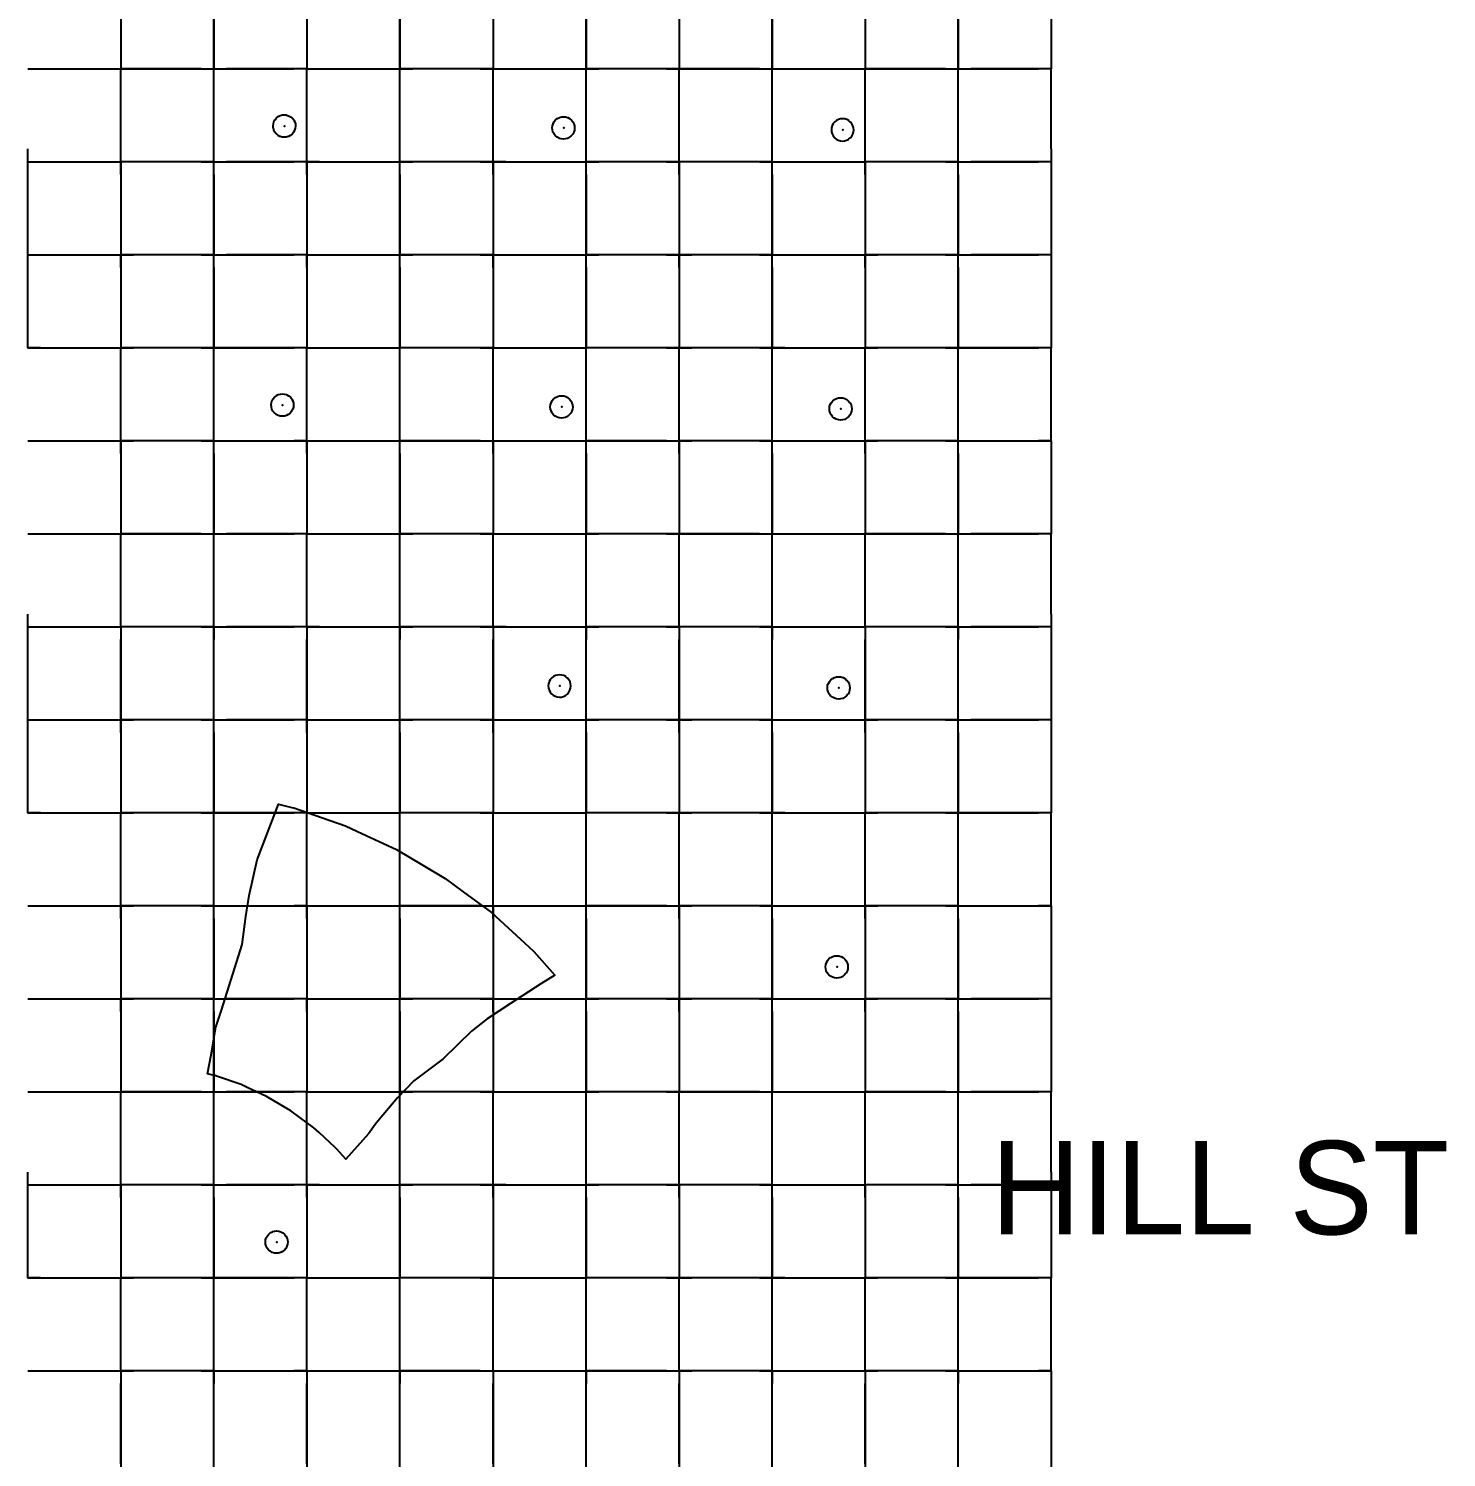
# Model space of a CAD drawing. Header units: metres. Extents: x 0 to 438, y -24 to 612.
# Drawn here: x 261.1 to 398.2, y 279.6 to 417.9 of the extents above; entities that cross this region are included whole.
import ezdxf

# ---------------------------------------------------------------- set-up
doc = ezdxf.new("R2010")
doc.units = ezdxf.units.M
for name, color, linetype in [('LAYER_01_CUT', 7, 'Continuous'), ('LAYER_04_GRID', 7, 'Continuous'), ('LAYER_05_LABELS', 7, 'Continuous')]:
    doc.layers.add(name, color=color, linetype=linetype)

msp = doc.modelspace()

# ---------------------------------------------------------------- linework, layer by layer
at = {"layer": 'LAYER_01_CUT'}
for points in [[(270, 424.23), (270, 423), (270, 415.23), (270, 414), (271.23, 414), (279, 414), (279, 415.23), (279, 423), (279, 424.23), (279, 432), (279, 433.23)], [(288, 424.23), (288, 423), (288, 415.23), (288, 414), (289.23, 414), (297, 414), (297, 415.23), (297, 423), (297, 424.23), (297, 432), (297, 433.23)], [(306, 424.23), (306, 423), (306, 415.23), (306, 414), (307.23, 414), (315, 414), (315, 415.23), (315, 423), (315, 424.23), (315, 432), (315, 433.23)], [(324, 424.23), (324, 423), (324, 415.23), (324, 414), (325.23, 414), (333, 414), (333, 415.23), (333, 423), (333, 424.23), (333, 432), (333, 433.23)], [(342, 424.23), (342, 423), (342, 415.23), (342, 414), (343.23, 414), (351, 414), (351, 415.23), (351, 423), (351, 424.23), (351, 432), (351, 433.23)], [(360, 424.23), (360, 423), (360, 415.23), (360, 414), (352.23, 414)], [(270, 421.77), (270, 414)], [(279, 421.77), (279, 414)], [(288, 421.77), (288, 414)], [(297, 421.77), (297, 414)], [(306, 421.77), (306, 414)], [(315, 421.77), (315, 414)], [(324, 421.77), (324, 414)], [(333, 421.77), (333, 414)], [(342, 421.77), (342, 414)], [(351, 421.77), (351, 414)], [(261, 414), (262.23, 414)], [(261, 414), (268.77, 414)], [(262.23, 414), (270, 414)], [(268.77, 414), (270, 414)], [(277.77, 414), (270, 414)], [(270, 406.23), (270, 414)], [(270, 412.77), (270, 414)], [(277.77, 414), (279, 414)], [(279, 406.23), (279, 414)], [(279, 412.77), (279, 414)], [(279, 414), (280.23, 414)], [(279, 414), (286.77, 414)], [(288, 414), (280.23, 414)], [(288, 414), (286.77, 414)], [(288, 406.23), (288, 414)], [(288, 412.77), (288, 414)], [(288, 414), (295.77, 414)], [(295.77, 414), (297, 414)], [(304.77, 414), (297, 414)], [(297, 406.23), (297, 414)], [(297, 412.77), (297, 414)], [(297, 414), (298.23, 414)], [(306, 414), (298.23, 414)], [(304.77, 414), (306, 414)], [(306, 406.23), (306, 414)], [(306, 412.77), (306, 414)], [(306, 414), (313.77, 414)], [(313.77, 414), (315, 414)], [(322.77, 414), (315, 414)], [(315, 406.23), (315, 414)], [(315, 412.77), (315, 414)], [(315, 414), (316.23, 414)], [(324, 414), (316.23, 414)], [(322.77, 414), (324, 414)], [(331.77, 414), (324, 414)], [(324, 406.23), (324, 414)], [(324, 412.77), (324, 414)], [(331.77, 414), (333, 414)], [(333, 406.23), (333, 414)], [(333, 412.77), (333, 414)], [(333, 414), (334.23, 414)], [(333, 414), (340.77, 414)], [(334.23, 414), (342, 414)], [(340.77, 414), (342, 414)], [(349.77, 414), (342, 414)], [(342, 406.23), (342, 414)], [(342, 412.77), (342, 414)], [(349.77, 414), (351, 414)], [(351, 406.23), (351, 414)], [(351, 412.77), (351, 414)], [(351, 414), (352.23, 414)], [(351, 414), (358.77, 414)], [(360, 414), (358.77, 414)], [(360, 406.23), (360, 414)], [(270, 405), (270, 412.77)], [(279, 405), (279, 412.77)], [(288, 405), (288, 412.77)], [(297, 405), (297, 412.77)], [(306, 405), (306, 412.77)], [(315, 405), (315, 412.77)], [(324, 405), (324, 412.77)], [(333, 405), (333, 412.77)], [(342, 405), (342, 412.77)], [(351, 405), (351, 412.77)], [(286.4, 407.54), (286.39, 407.54), (286.21, 407.44), (286.2, 407.44), (286.01, 407.39), (286, 407.39), (285.81, 407.37), (285.8, 407.37), (285.6, 407.39), (285.6, 407.39), (285.4, 407.45), (285.39, 407.45), (285.21, 407.55), (285.2, 407.56), (285.04, 407.69), (285.03, 407.7), (284.9, 407.87), (284.9, 407.87), (284.8, 408.06), (284.8, 408.07), (284.75, 408.26), (284.74, 408.27), (284.73, 408.45), (284.73, 408.46), (284.75, 408.66), (284.75, 408.67), (284.81, 408.86), (284.81, 408.87), (284.91, 409.06), (284.92, 409.06), (285.05, 409.23), (285.06, 409.23), (285.22, 409.36), (285.23, 409.37), (285.42, 409.46), (285.42, 409.46), (285.62, 409.52), (285.62, 409.52), (285.81, 409.54), (285.82, 409.54), (286.02, 409.52), (286.03, 409.51), (286.22, 409.45), (286.23, 409.45), (286.41, 409.35), (286.42, 409.35), (286.58, 409.21), (286.59, 409.21), (286.72, 409.04), (286.73, 409.03), (286.82, 408.85), (286.82, 408.84), (286.88, 408.65), (286.88, 408.64), (286.89, 408.45), (286.89, 408.45), (286.87, 408.25), (286.87, 408.24), (286.81, 408.04), (286.81, 408.03), (286.71, 407.85), (286.71, 407.84), (286.57, 407.68), (286.56, 407.67), (286.4, 407.54)], [(311.92, 408.88), (312.05, 409.04), (312.06, 409.05), (312.22, 409.18), (312.23, 409.18), (312.42, 409.27), (312.42, 409.28), (312.62, 409.33), (312.62, 409.33), (312.81, 409.35), (312.82, 409.35), (313.02, 409.33), (313.02, 409.33), (313.22, 409.27), (313.23, 409.27), (313.41, 409.17), (313.42, 409.16), (313.58, 409.02), (313.59, 409.02), (313.72, 408.85), (313.73, 408.85), (313.82, 408.66), (313.82, 408.65), (313.88, 408.46), (313.88, 408.45), (313.89, 408.27), (313.89, 408.26), (313.87, 408.06), (313.87, 408.05), (313.81, 407.86), (313.81, 407.85), (313.71, 407.66), (313.71, 407.66), (313.57, 407.49), (313.56, 407.49), (313.4, 407.36), (313.39, 407.35), (313.2, 407.26), (313.2, 407.25), (313.01, 407.2), (313, 407.2), (312.81, 407.18), (312.8, 407.18), (312.6, 407.2), (312.6, 407.2), (312.4, 407.26), (312.39, 407.27), (312.21, 407.37), (312.2, 407.37), (312.04, 407.51), (312.03, 407.51), (311.9, 407.68), (311.9, 407.69), (311.8, 407.87), (311.8, 407.88), (311.75, 408.07), (311.74, 408.08), (311.73, 408.27), (311.73, 408.27), (311.75, 408.47), (311.75, 408.48), (311.81, 408.68), (311.81, 408.69), (311.91, 408.87), (311.92, 408.88)], [(338.73, 408.09), (338.73, 408.08), (338.74, 407.89), (338.74, 407.88), (338.8, 407.69), (338.8, 407.69), (338.89, 407.5), (338.9, 407.49), (339.03, 407.33), (339.04, 407.32), (339.2, 407.19), (339.21, 407.18), (339.39, 407.08), (339.4, 407.08), (339.6, 407.02), (339.6, 407.02), (339.8, 407), (339.81, 407), (340, 407.01), (340, 407.02), (340.2, 407.07), (340.2, 407.07), (340.39, 407.16), (340.4, 407.17), (340.56, 407.3), (340.57, 407.31), (340.7, 407.47), (340.71, 407.48), (340.81, 407.66), (340.81, 407.67), (340.87, 407.87), (340.87, 407.87), (340.89, 408.07), (340.89, 408.08), (340.88, 408.27), (340.87, 408.28), (340.82, 408.47), (340.82, 408.47), (340.72, 408.66), (340.72, 408.67), (340.59, 408.83), (340.58, 408.84), (340.42, 408.97), (340.41, 408.98), (340.23, 409.08), (340.22, 409.08), (340.02, 409.14), (340.02, 409.14), (339.82, 409.16), (339.81, 409.16), (339.62, 409.15), (339.61, 409.14), (339.42, 409.09), (339.42, 409.09), (339.23, 409), (339.22, 408.99), (339.06, 408.86), (339.05, 408.85), (338.91, 408.69), (338.91, 408.68), (338.81, 408.5), (338.81, 408.49), (338.75, 408.29), (338.75, 408.29), (338.73, 408.09)], [(262.23, 387), (261, 387), (261, 388.23), (261, 396), (261, 397.23), (261, 405), (261, 406.23)], [(271.23, 405), (270, 405), (270, 406.23)], [(280.23, 387), (279, 387), (279, 388.23), (279, 396), (279, 397.23), (279, 405), (279, 406.23)], [(289.23, 405), (288, 405), (288, 406.23)], [(298.23, 387), (297, 387), (297, 388.23), (297, 396), (297, 397.23), (297, 405), (297, 406.23)], [(307.23, 405), (306, 405), (306, 406.23)], [(316.23, 387), (315, 387), (315, 388.23), (315, 396), (315, 397.23), (315, 405), (315, 406.23)], [(325.23, 405), (324, 405), (324, 406.23)], [(334.23, 387), (333, 387), (333, 388.23), (333, 396), (333, 397.23), (333, 405), (333, 406.23)], [(343.23, 405), (342, 405), (342, 406.23)], [(360, 406.23), (360, 405), (360, 397.23), (360, 396), (360, 388.23), (360, 387), (352.23, 387), (351, 387), (351, 388.23), (351, 396), (351, 397.23), (351, 405), (351, 406.23)], [(261, 405), (262.23, 405)], [(261, 405), (268.77, 405)], [(262.23, 405), (270, 405)], [(268.77, 405), (270, 405)], [(277.77, 405), (270, 405)], [(270, 403.77), (270, 405)], [(270, 405), (270, 397.23)], [(270, 403.77), (270, 396)], [(279, 405), (271.23, 405)], [(277.77, 405), (279, 405)], [(279, 403.77), (279, 405)], [(279, 405), (280.23, 405)], [(279, 405), (286.77, 405)], [(279, 403.77), (279, 396)], [(288, 405), (280.23, 405)], [(288, 405), (286.77, 405)], [(288, 403.77), (288, 405)], [(288, 405), (288, 397.23)], [(288, 405), (295.77, 405)], [(288, 403.77), (288, 396)], [(289.23, 405), (297, 405)], [(295.77, 405), (297, 405)], [(304.77, 405), (297, 405)], [(297, 403.77), (297, 405)], [(297, 405), (298.23, 405)], [(297, 403.77), (297, 396)], [(306, 405), (298.23, 405)], [(304.77, 405), (306, 405)], [(306, 403.77), (306, 405)], [(306, 405), (306, 397.23)], [(306, 405), (313.77, 405)], [(306, 403.77), (306, 396)], [(307.23, 405), (315, 405)], [(313.77, 405), (315, 405)], [(322.77, 405), (315, 405)], [(315, 403.77), (315, 405)], [(315, 405), (316.23, 405)], [(315, 403.77), (315, 396)], [(324, 405), (316.23, 405)], [(322.77, 405), (324, 405)], [(331.77, 405), (324, 405)], [(324, 403.77), (324, 405)], [(324, 405), (324, 397.23)], [(324, 403.77), (324, 396)], [(333, 405), (325.23, 405)], [(331.77, 405), (333, 405)], [(333, 403.77), (333, 405)], [(333, 405), (334.23, 405)], [(333, 405), (340.77, 405)], [(333, 403.77), (333, 396)], [(334.23, 405), (342, 405)], [(340.77, 405), (342, 405)], [(349.77, 405), (342, 405)], [(342, 403.77), (342, 405)], [(342, 405), (342, 397.23)], [(342, 403.77), (342, 396)], [(351, 405), (343.23, 405)], [(349.77, 405), (351, 405)], [(351, 403.77), (351, 405)], [(351, 405), (352.23, 405)], [(351, 405), (358.77, 405)], [(351, 403.77), (351, 396)], [(360, 405), (352.23, 405)], [(360, 405), (358.77, 405)], [(270, 397.23), (270, 396), (270, 388.23), (270, 387), (271.23, 387)], [(288, 397.23), (288, 396), (288, 388.23), (288, 387), (289.23, 387)], [(306, 397.23), (306, 396), (306, 388.23), (306, 387), (307.23, 387)], [(324, 397.23), (324, 396), (324, 388.23), (324, 387), (325.23, 387)], [(342, 397.23), (342, 396), (342, 388.23), (342, 387), (343.23, 387)], [(261, 396), (262.23, 396)], [(261, 396), (268.77, 396)], [(262.23, 396), (270, 396)], [(268.77, 396), (270, 396)], [(277.77, 396), (270, 396)], [(270, 394.77), (270, 396)], [(270, 396), (271.23, 396)], [(279, 396), (271.23, 396)], [(277.77, 396), (279, 396)], [(279, 394.77), (279, 396)], [(279, 396), (280.23, 396)], [(279, 396), (286.77, 396)], [(288, 396), (280.23, 396)], [(288, 396), (286.77, 396)], [(288, 394.77), (288, 396)], [(288, 396), (289.23, 396)], [(288, 396), (295.77, 396)], [(289.23, 396), (297, 396)], [(295.77, 396), (297, 396)], [(304.77, 396), (297, 396)], [(297, 394.77), (297, 396)], [(297, 396), (298.23, 396)], [(306, 396), (298.23, 396)], [(304.77, 396), (306, 396)], [(306, 394.77), (306, 396)], [(306, 396), (307.23, 396)], [(306, 396), (313.77, 396)], [(307.23, 396), (315, 396)], [(313.77, 396), (315, 396)], [(322.77, 396), (315, 396)], [(315, 394.77), (315, 396)], [(315, 396), (316.23, 396)], [(324, 396), (316.23, 396)], [(322.77, 396), (324, 396)], [(331.77, 396), (324, 396)], [(324, 394.77), (324, 396)], [(324, 396), (325.23, 396)], [(333, 396), (325.23, 396)], [(331.77, 396), (333, 396)], [(333, 394.77), (333, 396)], [(333, 396), (334.23, 396)], [(333, 396), (340.77, 396)], [(334.23, 396), (342, 396)], [(340.77, 396), (342, 396)], [(349.77, 396), (342, 396)], [(342, 394.77), (342, 396)], [(342, 396), (343.23, 396)], [(351, 396), (343.23, 396)], [(349.77, 396), (351, 396)], [(351, 394.77), (351, 396)], [(351, 396), (352.23, 396)], [(351, 396), (358.77, 396)], [(360, 396), (352.23, 396)], [(360, 396), (358.77, 396)], [(270, 394.77), (270, 387)], [(279, 394.77), (279, 387)], [(288, 394.77), (288, 387)], [(297, 394.77), (297, 387)], [(306, 394.77), (306, 387)], [(315, 394.77), (315, 387)], [(324, 394.77), (324, 387)], [(333, 394.77), (333, 387)], [(342, 394.77), (342, 387)], [(351, 394.77), (351, 387)], [(261, 387), (268.77, 387)], [(262.23, 387), (270, 387)], [(268.77, 387), (270, 387)], [(277.77, 387), (270, 387)], [(270, 379.23), (270, 387)], [(270, 385.77), (270, 387)], [(270, 378), (270, 385.77)], [(279, 387), (271.23, 387)], [(277.77, 387), (279, 387)], [(279, 379.23), (279, 387)], [(279, 385.77), (279, 387)], [(279, 387), (286.77, 387)], [(279, 378), (279, 385.77)], [(288, 387), (280.23, 387)], [(288, 387), (286.77, 387)], [(288, 379.23), (288, 387)], [(288, 385.77), (288, 387)], [(288, 387), (295.77, 387)], [(288, 378), (288, 385.77)], [(289.23, 387), (297, 387)], [(295.77, 387), (297, 387)], [(304.77, 387), (297, 387)], [(297, 379.23), (297, 387)], [(297, 385.77), (297, 387)], [(297, 378), (297, 385.77)], [(306, 387), (298.23, 387)], [(304.77, 387), (306, 387)], [(306, 379.23), (306, 387)], [(306, 385.77), (306, 387)], [(306, 387), (313.77, 387)], [(306, 378), (306, 385.77)], [(307.23, 387), (315, 387)], [(313.77, 387), (315, 387)], [(322.77, 387), (315, 387)], [(315, 379.23), (315, 387)], [(315, 385.77), (315, 387)], [(315, 378), (315, 385.77)], [(324, 387), (316.23, 387)], [(322.77, 387), (324, 387)], [(331.77, 387), (324, 387)], [(324, 379.23), (324, 387)], [(324, 385.77), (324, 387)], [(324, 378), (324, 385.77)], [(333, 387), (325.23, 387)], [(331.77, 387), (333, 387)], [(333, 379.23), (333, 387)], [(333, 385.77), (333, 387)], [(333, 387), (340.77, 387)], [(333, 378), (333, 385.77)], [(334.23, 387), (342, 387)], [(340.77, 387), (342, 387)], [(349.77, 387), (342, 387)], [(342, 379.23), (342, 387)], [(342, 385.77), (342, 387)], [(342, 378), (342, 385.77)], [(351, 387), (343.23, 387)], [(349.77, 387), (351, 387)], [(351, 379.23), (351, 387)], [(351, 385.77), (351, 387)], [(351, 387), (358.77, 387)], [(351, 378), (351, 385.77)], [(360, 387), (358.77, 387)], [(360, 379.23), (360, 387)], [(285.24, 382.47), (285.43, 382.52), (285.44, 382.52), (285.62, 382.54), (285.63, 382.54), (285.83, 382.52), (285.84, 382.52), (286.03, 382.46), (286.04, 382.45), (286.23, 382.35), (286.24, 382.35), (286.4, 382.21), (286.4, 382.21), (286.53, 382.04), (286.54, 382.03), (286.63, 381.85), (286.64, 381.84), (286.69, 381.65), (286.69, 381.64), (286.71, 381.45), (286.71, 381.45), (286.69, 381.25), (286.69, 381.24), (286.63, 381.04), (286.62, 381.04), (286.52, 380.85), (286.52, 380.84), (286.38, 380.68), (286.38, 380.67), (286.21, 380.54), (286.2, 380.54), (286.02, 380.45), (286.01, 380.44), (285.82, 380.39), (285.81, 380.39), (285.62, 380.37), (285.62, 380.37), (285.42, 380.39), (285.41, 380.39), (285.21, 380.45), (285.21, 380.45), (285.02, 380.55), (285.01, 380.56), (284.85, 380.7), (284.85, 380.7), (284.71, 380.87), (284.71, 380.87), (284.62, 381.06), (284.61, 381.07), (284.56, 381.26), (284.56, 381.27), (284.54, 381.45), (284.54, 381.46), (284.56, 381.66), (284.56, 381.67), (284.62, 381.86), (284.63, 381.87), (284.73, 382.06), (284.73, 382.06), (284.87, 382.23), (284.87, 382.23), (285.04, 382.36), (285.04, 382.37), (285.23, 382.46), (285.24, 382.47)], [(313.23, 382.17), (313.23, 382.16), (313.4, 382.03), (313.4, 382.02), (313.53, 381.85), (313.54, 381.85), (313.63, 381.66), (313.64, 381.65), (313.69, 381.46), (313.69, 381.45), (313.71, 381.27), (313.71, 381.26), (313.69, 381.06), (313.69, 381.05), (313.63, 380.86), (313.62, 380.85), (313.52, 380.66), (313.52, 380.66), (313.38, 380.49), (313.38, 380.49), (313.21, 380.36), (313.2, 380.35), (313.02, 380.26), (313.01, 380.26), (312.82, 380.2), (312.81, 380.2), (312.62, 380.18), (312.62, 380.18), (312.42, 380.2), (312.41, 380.21), (312.21, 380.27), (312.2, 380.27), (312.02, 380.37), (312.01, 380.37), (311.85, 380.51), (311.84, 380.51), (311.71, 380.68), (311.71, 380.69), (311.62, 380.87), (311.61, 380.88), (311.56, 381.07), (311.56, 381.08), (311.54, 381.27), (311.54, 381.27), (311.56, 381.47), (311.56, 381.48), (311.62, 381.68), (311.62, 381.69), (311.72, 381.87), (311.73, 381.88), (311.86, 382.04), (311.87, 382.05), (312.04, 382.18), (312.04, 382.18), (312.23, 382.28), (312.24, 382.28), (312.43, 382.33), (312.44, 382.33), (312.62, 382.35), (312.63, 382.35), (312.83, 382.33), (312.84, 382.33), (313.03, 382.27), (313.04, 382.27), (313.23, 382.17)], [(338.61, 380.69), (338.56, 380.89), (338.56, 380.89), (338.54, 381.08), (338.54, 381.09), (338.56, 381.29), (338.56, 381.3), (338.62, 381.49), (338.62, 381.5), (338.72, 381.68), (338.73, 381.69), (338.86, 381.85), (338.87, 381.86), (339.04, 381.99), (339.04, 382), (339.23, 382.09), (339.24, 382.09), (339.43, 382.15), (339.44, 382.15), (339.62, 382.16), (339.63, 382.16), (339.83, 382.14), (339.84, 382.14), (340.03, 382.08), (340.04, 382.08), (340.23, 381.98), (340.23, 381.98), (340.4, 381.84), (340.4, 381.83), (340.53, 381.67), (340.54, 381.66), (340.63, 381.48), (340.64, 381.47), (340.69, 381.28), (340.69, 381.27), (340.71, 381.08), (340.71, 381.07), (340.69, 380.87), (340.69, 380.87), (340.62, 380.67), (340.62, 380.66), (340.52, 380.48), (340.52, 380.47), (340.38, 380.31), (340.38, 380.3), (340.21, 380.17), (340.2, 380.17), (340.02, 380.07), (340.01, 380.07), (339.82, 380.02), (339.81, 380.01), (339.62, 380), (339.62, 380), (339.42, 380.02), (339.41, 380.02), (339.21, 380.08), (339.2, 380.08), (339.02, 380.18), (339.01, 380.19), (338.85, 380.32), (338.84, 380.33), (338.71, 380.49), (338.71, 380.5), (338.62, 380.69), (338.61, 380.69)], [(262.23, 378), (270, 378), (270, 379.23)], [(270, 370.23), (270, 369), (271.23, 369), (279, 369), (279, 370.23), (279, 378), (279, 379.23)], [(280.23, 378), (288, 378), (288, 379.23)], [(288, 370.23), (288, 369), (289.23, 369), (297, 369), (297, 370.23), (297, 378), (297, 379.23)], [(298.23, 378), (306, 378), (306, 379.23)], [(306, 370.23), (306, 369), (307.23, 369), (315, 369), (315, 370.23), (315, 378), (315, 379.23)], [(316.23, 378), (324, 378), (324, 379.23)], [(324, 370.23), (324, 369), (325.23, 369), (333, 369), (333, 370.23), (333, 378), (333, 379.23)], [(334.23, 378), (342, 378), (342, 379.23)], [(342, 370.23), (342, 369), (343.23, 369), (351, 369), (351, 370.23), (351, 378), (351, 379.23)], [(352.23, 378), (360, 378), (360, 379.23)], [(261, 378), (262.23, 378)], [(261, 378), (268.77, 378)], [(268.77, 378), (270, 378)], [(277.77, 378), (270, 378)], [(270, 376.77), (270, 378)], [(270, 378), (270, 370.23)], [(270, 378), (271.23, 378)], [(279, 378), (271.23, 378)], [(277.77, 378), (279, 378)], [(279, 376.77), (279, 378)], [(279, 378), (280.23, 378)], [(279, 378), (286.77, 378)], [(288, 378), (286.77, 378)], [(288, 376.77), (288, 378)], [(288, 378), (288, 370.23)], [(288, 378), (289.23, 378)], [(288, 378), (295.77, 378)], [(289.23, 378), (297, 378)], [(295.77, 378), (297, 378)], [(304.77, 378), (297, 378)], [(297, 376.77), (297, 378)], [(297, 378), (298.23, 378)], [(304.77, 378), (306, 378)], [(306, 376.77), (306, 378)], [(306, 378), (306, 370.23)], [(306, 378), (307.23, 378)], [(306, 378), (313.77, 378)], [(307.23, 378), (315, 378)], [(313.77, 378), (315, 378)], [(322.77, 378), (315, 378)], [(315, 376.77), (315, 378)], [(315, 378), (316.23, 378)], [(322.77, 378), (324, 378)], [(331.77, 378), (324, 378)], [(324, 376.77), (324, 378)], [(324, 378), (324, 370.23)], [(324, 378), (325.23, 378)], [(333, 378), (325.23, 378)], [(331.77, 378), (333, 378)], [(333, 376.77), (333, 378)], [(333, 378), (334.23, 378)], [(333, 378), (340.77, 378)], [(340.77, 378), (342, 378)], [(349.77, 378), (342, 378)], [(342, 376.77), (342, 378)], [(342, 378), (342, 370.23)], [(342, 378), (343.23, 378)], [(351, 378), (343.23, 378)], [(349.77, 378), (351, 378)], [(351, 376.77), (351, 378)], [(351, 378), (352.23, 378)], [(351, 378), (358.77, 378)], [(360, 378), (358.77, 378)], [(360, 378), (360, 370.23)], [(270, 376.77), (270, 369)], [(279, 376.77), (279, 369)], [(288, 376.77), (288, 369)], [(297, 376.77), (297, 369)], [(306, 376.77), (306, 369)], [(315, 376.77), (315, 369)], [(324, 376.77), (324, 369)], [(333, 376.77), (333, 369)], [(342, 376.77), (342, 369)], [(351, 376.77), (351, 369)], [(360, 370.23), (360, 369), (352.23, 369)], [(261, 369), (262.23, 369)], [(261, 369), (268.77, 369)], [(262.23, 369), (270, 369)], [(268.77, 369), (270, 369)], [(277.77, 369), (270, 369)], [(270, 361.23), (270, 369)], [(270, 367.77), (270, 369)], [(277.77, 369), (279, 369)], [(279, 361.23), (279, 369)], [(279, 367.77), (279, 369)], [(279, 369), (280.23, 369)], [(279, 369), (286.77, 369)], [(288, 369), (280.23, 369)], [(288, 369), (286.77, 369)], [(288, 361.23), (288, 369)], [(288, 367.77), (288, 369)], [(288, 369), (295.77, 369)], [(295.77, 369), (297, 369)], [(304.77, 369), (297, 369)], [(297, 361.23), (297, 369)], [(297, 367.77), (297, 369)], [(297, 369), (298.23, 369)], [(306, 369), (298.23, 369)], [(304.77, 369), (306, 369)], [(306, 361.23), (306, 369)], [(306, 367.77), (306, 369)], [(306, 369), (313.77, 369)], [(313.77, 369), (315, 369)], [(322.77, 369), (315, 369)], [(315, 361.23), (315, 369)], [(315, 367.77), (315, 369)], [(315, 369), (316.23, 369)], [(324, 369), (316.23, 369)], [(322.77, 369), (324, 369)], [(331.77, 369), (324, 369)], [(324, 361.23), (324, 369)], [(324, 367.77), (324, 369)], [(331.77, 369), (333, 369)], [(333, 361.23), (333, 369)], [(333, 367.77), (333, 369)], [(333, 369), (334.23, 369)], [(333, 369), (340.77, 369)], [(334.23, 369), (342, 369)], [(340.77, 369), (342, 369)], [(349.77, 369), (342, 369)], [(342, 361.23), (342, 369)], [(342, 367.77), (342, 369)], [(349.77, 369), (351, 369)], [(351, 361.23), (351, 369)], [(351, 367.77), (351, 369)], [(351, 369), (352.23, 369)], [(351, 369), (358.77, 369)], [(360, 369), (358.77, 369)], [(360, 361.23), (360, 369)], [(270, 360), (270, 367.77)], [(279, 360), (279, 367.77)], [(288, 360), (288, 367.77)], [(297, 360), (297, 367.77)], [(306, 360), (306, 367.77)], [(315, 360), (315, 367.77)], [(324, 360), (324, 367.77)], [(333, 360), (333, 367.77)], [(342, 360), (342, 367.77)], [(351, 360), (351, 367.77)], [(262.23, 342), (261, 342), (261, 343.23), (261, 351), (261, 352.23), (261, 360), (261, 361.23)], [(271.23, 360), (270, 360), (270, 361.23)], [(280.23, 342), (279, 342), (279, 343.23), (279, 351), (279, 352.23), (279, 360), (279, 361.23)], [(289.23, 360), (288, 360), (288, 361.23)], [(298.23, 342), (297, 342), (297, 343.23), (297, 351), (297, 352.23), (297, 360), (297, 361.23)], [(307.23, 360), (306, 360), (306, 361.23)], [(316.23, 342), (315, 342), (315, 343.23), (315, 351), (315, 352.23), (315, 360), (315, 361.23)], [(325.23, 360), (324, 360), (324, 361.23)], [(334.23, 342), (333, 342), (333, 343.23), (333, 351), (333, 352.23), (333, 360), (333, 361.23)], [(343.23, 360), (342, 360), (342, 361.23)], [(360, 361.23), (360, 360), (360, 352.23), (360, 351), (360, 343.23), (360, 342), (352.23, 342), (351, 342), (351, 343.23), (351, 351), (351, 352.23), (351, 360), (351, 361.23)], [(261, 360), (262.23, 360)], [(261, 360), (268.77, 360)], [(262.23, 360), (270, 360)], [(268.77, 360), (270, 360)], [(277.77, 360), (270, 360)], [(270, 360), (270, 352.23)], [(270, 360), (270, 358.77)], [(279, 360), (271.23, 360)], [(277.77, 360), (279, 360)], [(279, 360), (279, 358.77)], [(279, 360), (280.23, 360)], [(279, 360), (286.77, 360)], [(288, 360), (280.23, 360)], [(288, 360), (286.77, 360)], [(288, 360), (288, 352.23)], [(288, 360), (288, 358.77)], [(288, 360), (295.77, 360)], [(289.23, 360), (297, 360)], [(295.77, 360), (297, 360)], [(304.77, 360), (297, 360)], [(297, 360), (297, 358.77)], [(297, 360), (298.23, 360)], [(306, 360), (298.23, 360)], [(304.77, 360), (306, 360)], [(306, 360), (306, 352.23)], [(306, 360), (306, 358.77)], [(306, 360), (313.77, 360)], [(307.23, 360), (315, 360)], [(313.77, 360), (315, 360)], [(322.77, 360), (315, 360)], [(315, 360), (315, 358.77)], [(315, 360), (316.23, 360)], [(324, 360), (316.23, 360)], [(322.77, 360), (324, 360)], [(331.77, 360), (324, 360)], [(324, 360), (324, 352.23)], [(324, 360), (324, 358.77)], [(333, 360), (325.23, 360)], [(331.77, 360), (333, 360)], [(333, 360), (333, 358.77)], [(333, 360), (334.23, 360)], [(333, 360), (340.77, 360)], [(334.23, 360), (342, 360)], [(340.77, 360), (342, 360)], [(349.77, 360), (342, 360)], [(342, 360), (342, 352.23)], [(342, 360), (342, 358.77)], [(351, 360), (343.23, 360)], [(349.77, 360), (351, 360)], [(351, 360), (351, 358.77)], [(351, 360), (352.23, 360)], [(351, 360), (358.77, 360)], [(360, 360), (352.23, 360)], [(360, 360), (358.77, 360)], [(270, 351), (270, 358.77)], [(279, 351), (279, 358.77)], [(288, 351), (288, 358.77)], [(297, 351), (297, 358.77)], [(306, 351), (306, 358.77)], [(315, 351), (315, 358.77)], [(324, 351), (324, 358.77)], [(333, 351), (333, 358.77)], [(342, 351), (342, 358.77)], [(351, 351), (351, 358.77)], [(312.63, 353.2), (312.82, 353.26), (312.83, 353.26), (313.02, 353.35), (313.02, 353.36), (313.19, 353.49), (313.2, 353.5), (313.33, 353.66), (313.34, 353.66), (313.44, 353.85), (313.44, 353.86), (313.5, 354.05), (313.5, 354.06), (313.52, 354.26), (313.52, 354.27), (313.5, 354.46), (313.5, 354.46), (313.45, 354.65), (313.45, 354.66), (313.35, 354.85), (313.35, 354.85), (313.22, 355.02), (313.21, 355.03), (313.05, 355.16), (313.04, 355.17), (312.86, 355.27), (312.85, 355.27), (312.65, 355.33), (312.64, 355.33), (312.44, 355.35), (312.44, 355.35), (312.25, 355.33), (312.24, 355.33), (312.05, 355.28), (312.04, 355.28), (311.86, 355.18), (311.85, 355.18), (311.68, 355.05), (311.68, 355.04), (311.54, 354.88), (311.54, 354.87), (311.44, 354.69), (311.44, 354.68), (311.38, 354.48), (311.37, 354.47), (311.35, 354.28), (311.35, 354.27), (311.37, 354.08), (311.37, 354.07), (311.43, 353.88), (311.43, 353.87), (311.52, 353.69), (311.53, 353.68), (311.66, 353.52), (311.66, 353.51), (311.83, 353.37), (311.83, 353.37), (312.02, 353.27), (312.03, 353.27), (312.22, 353.21), (312.23, 353.21), (312.43, 353.18), (312.44, 353.19), (312.62, 353.2), (312.63, 353.2)], [(340.35, 354.66), (340.44, 354.48), (340.45, 354.47), (340.5, 354.28), (340.5, 354.27), (340.52, 354.08), (340.52, 354.07), (340.5, 353.88), (340.5, 353.87), (340.44, 353.67), (340.44, 353.66), (340.34, 353.48), (340.33, 353.47), (340.2, 353.31), (340.19, 353.3), (340.02, 353.17), (340.02, 353.17), (339.83, 353.07), (339.82, 353.07), (339.63, 353.02), (339.62, 353.01), (339.44, 353), (339.43, 353), (339.23, 353.02), (339.22, 353.02), (339.03, 353.08), (339.02, 353.08), (338.83, 353.18), (338.83, 353.19), (338.66, 353.32), (338.66, 353.33), (338.53, 353.49), (338.52, 353.5), (338.43, 353.69), (338.42, 353.69), (338.37, 353.89), (338.37, 353.89), (338.35, 354.08), (338.35, 354.09), (338.37, 354.29), (338.37, 354.3), (338.43, 354.49), (338.44, 354.5), (338.54, 354.68), (338.54, 354.69), (338.68, 354.85), (338.68, 354.86), (338.85, 354.99), (338.86, 355), (339.04, 355.09), (339.05, 355.09), (339.24, 355.15), (339.25, 355.15), (339.44, 355.16), (339.44, 355.16), (339.64, 355.14), (339.65, 355.14), (339.85, 355.08), (339.86, 355.08), (340.04, 354.98), (340.05, 354.98), (340.21, 354.84), (340.22, 354.83), (340.35, 354.67), (340.35, 354.66)], [(270, 352.23), (270, 351), (270, 343.23), (270, 342), (271.23, 342)], [(288, 352.23), (288, 351), (288, 343.23), (288, 342), (289.23, 342)], [(306, 352.23), (306, 351), (306, 343.23), (306, 342), (307.23, 342)], [(324, 352.23), (324, 351), (324, 343.23), (324, 342), (325.23, 342)], [(342, 352.23), (342, 351), (342, 343.23), (342, 342), (343.23, 342)], [(261, 351), (262.23, 351)], [(261, 351), (268.77, 351)], [(262.23, 351), (270, 351)], [(268.77, 351), (270, 351)], [(277.77, 351), (270, 351)], [(270, 349.77), (270, 351)], [(270, 351), (271.23, 351)], [(279, 351), (271.23, 351)], [(277.77, 351), (279, 351)], [(279, 349.77), (279, 351)], [(279, 351), (280.23, 351)], [(279, 351), (286.77, 351)], [(288, 351), (280.23, 351)], [(288, 351), (286.77, 351)], [(288, 349.77), (288, 351)], [(288, 351), (289.23, 351)], [(288, 351), (295.77, 351)], [(289.23, 351), (297, 351)], [(295.77, 351), (297, 351)], [(304.77, 351), (297, 351)], [(297, 349.77), (297, 351)], [(297, 351), (298.23, 351)], [(306, 351), (298.23, 351)], [(304.77, 351), (306, 351)], [(306, 349.77), (306, 351)], [(306, 351), (307.23, 351)], [(306, 351), (313.77, 351)], [(307.23, 351), (315, 351)], [(313.77, 351), (315, 351)], [(322.77, 351), (315, 351)], [(315, 349.77), (315, 351)], [(315, 351), (316.23, 351)], [(324, 351), (316.23, 351)], [(322.77, 351), (324, 351)], [(331.77, 351), (324, 351)], [(324, 349.77), (324, 351)], [(324, 351), (325.23, 351)], [(333, 351), (325.23, 351)], [(331.77, 351), (333, 351)], [(333, 349.77), (333, 351)], [(333, 351), (334.23, 351)], [(333, 351), (340.77, 351)], [(334.23, 351), (342, 351)], [(340.77, 351), (342, 351)], [(349.77, 351), (342, 351)], [(342, 349.77), (342, 351)], [(342, 351), (343.23, 351)], [(351, 351), (343.23, 351)], [(349.77, 351), (351, 351)], [(351, 349.77), (351, 351)], [(351, 351), (352.23, 351)], [(351, 351), (358.77, 351)], [(360, 351), (352.23, 351)], [(360, 351), (358.77, 351)], [(270, 349.77), (270, 342)], [(279, 349.77), (279, 342)], [(288, 349.77), (288, 342)], [(297, 349.77), (297, 342)], [(306, 349.77), (306, 342)], [(315, 349.77), (315, 342)], [(324, 349.77), (324, 342)], [(333, 349.77), (333, 342)], [(342, 349.77), (342, 342)], [(351, 349.77), (351, 342)], [(261, 342), (268.77, 342)], [(262.23, 342), (270, 342)], [(268.77, 342), (270, 342)], [(277.77, 342), (270, 342)], [(270, 334.23), (270, 342)], [(270, 340.77), (270, 342)], [(279, 342), (271.23, 342)], [(277.77, 342), (279, 342)], [(296.77, 314.41), (294.86, 312.16), (294.6, 311.82), (293.95, 310.94), (291.75, 308.47), (290.89, 309.44), (290.74, 309.62), (289.17, 311.05), (288.68, 311.5), (287.32, 312.51), (286.45, 313.15), (285.36, 313.8), (284.08, 314.55), (282.21, 315.42), (281.63, 315.69), (279.25, 316.52), (279.12, 316.56), (279.03, 316.59), (278.39, 316.74), (278.75, 318.58), (279.2, 321.25), (279.72, 322.9), (281.72, 329.24), (282.09, 331.97), (282.42, 334), (283.17, 337.45), (285.26, 342.83), (286.55, 342.51), (286.73, 342.47), (290.88, 341.03), (291.74, 340.73), (292.9, 340.19), (296.65, 338.45), (299.21, 336.93), (301.38, 335.65), (303.12, 334.35), (305.84, 332.34), (309.46, 329.04), (309.96, 328.58), (311.99, 326.29), (310.63, 325.46), (307.68, 323.53), (305.42, 322.05), (303.91, 320.88), (301.19, 318.2), (298.33, 316.07), (296.77, 314.41)], [(279, 334.23), (279, 342)], [(279, 340.77), (279, 342)], [(279, 342), (286.77, 342)], [(288, 342), (280.23, 342)], [(288, 342), (286.77, 342)], [(288, 334.23), (288, 342)], [(288, 340.77), (288, 342)], [(288, 342), (295.77, 342)], [(289.23, 342), (297, 342)], [(295.77, 342), (297, 342)], [(304.77, 342), (297, 342)], [(297, 334.23), (297, 342)], [(297, 340.77), (297, 342)], [(306, 342), (298.23, 342)], [(304.77, 342), (306, 342)], [(306, 334.23), (306, 342)], [(306, 340.77), (306, 342)], [(306, 342), (313.77, 342)], [(307.23, 342), (315, 342)], [(313.77, 342), (315, 342)], [(322.77, 342), (315, 342)], [(315, 334.23), (315, 342)], [(315, 340.77), (315, 342)], [(324, 342), (316.23, 342)], [(322.77, 342), (324, 342)], [(331.77, 342), (324, 342)], [(324, 334.23), (324, 342)], [(324, 340.77), (324, 342)], [(333, 342), (325.23, 342)], [(331.77, 342), (333, 342)], [(333, 334.23), (333, 342)], [(333, 340.77), (333, 342)], [(333, 342), (340.77, 342)], [(334.23, 342), (342, 342)], [(340.77, 342), (342, 342)], [(349.77, 342), (342, 342)], [(342, 334.23), (342, 342)], [(342, 340.77), (342, 342)], [(351, 342), (343.23, 342)], [(349.77, 342), (351, 342)], [(351, 334.23), (351, 342)], [(351, 340.77), (351, 342)], [(351, 342), (358.77, 342)], [(360, 342), (358.77, 342)], [(360, 334.23), (360, 342)], [(270, 333), (270, 340.77)], [(279, 333), (279, 340.77)], [(288, 333), (288, 340.77)], [(297, 333), (297, 340.77)], [(306, 333), (306, 340.77)], [(315, 333), (315, 340.77)], [(324, 333), (324, 340.77)], [(333, 333), (333, 340.77)], [(342, 333), (342, 340.77)], [(351, 333), (351, 340.77)], [(262.23, 333), (270, 333), (270, 334.23)], [(270, 325.23), (270, 324), (270, 316.23), (270, 315), (271.23, 315), (279, 315), (279, 316.23), (279, 324), (279, 325.23), (279, 333), (279, 334.23)], [(280.23, 333), (288, 333), (288, 334.23)], [(288, 325.23), (288, 324), (288, 316.23), (288, 315), (289.23, 315), (297, 315), (297, 316.23), (297, 324), (297, 325.23), (297, 333), (297, 334.23)], [(298.23, 333), (306, 333), (306, 334.23)], [(306, 325.23), (306, 324), (306, 316.23), (306, 315), (307.23, 315), (315, 315), (315, 316.23), (315, 324), (315, 325.23), (315, 333), (315, 334.23)], [(316.23, 333), (324, 333), (324, 334.23)], [(324, 325.23), (324, 324), (324, 316.23), (324, 315), (325.23, 315), (333, 315), (333, 316.23), (333, 324), (333, 325.23), (333, 333), (333, 334.23)], [(334.23, 333), (342, 333), (342, 334.23)], [(342, 325.23), (342, 324), (342, 316.23), (342, 315), (343.23, 315), (351, 315), (351, 316.23), (351, 324), (351, 325.23), (351, 333), (351, 334.23)], [(352.23, 333), (360, 333), (360, 334.23)], [(261, 333), (262.23, 333)], [(261, 333), (268.77, 333)], [(268.77, 333), (270, 333)], [(277.77, 333), (270, 333)], [(270, 331.77), (270, 333)], [(270, 333), (270, 325.23)], [(270, 333), (271.23, 333)], [(279, 333), (271.23, 333)], [(277.77, 333), (279, 333)], [(279, 331.77), (279, 333)], [(279, 333), (280.23, 333)], [(279, 333), (286.77, 333)], [(288, 333), (286.77, 333)], [(288, 331.77), (288, 333)], [(288, 333), (288, 325.23)], [(288, 333), (289.23, 333)], [(288, 333), (295.77, 333)], [(289.23, 333), (297, 333)], [(295.77, 333), (297, 333)], [(304.77, 333), (297, 333)], [(297, 331.77), (297, 333)], [(297, 333), (298.23, 333)], [(304.77, 333), (306, 333)], [(306, 331.77), (306, 333)], [(306, 333), (306, 325.23)], [(306, 333), (307.23, 333)], [(306, 333), (313.77, 333)], [(307.23, 333), (315, 333)], [(313.77, 333), (315, 333)], [(322.77, 333), (315, 333)], [(315, 331.77), (315, 333)], [(315, 333), (316.23, 333)], [(322.77, 333), (324, 333)], [(331.77, 333), (324, 333)], [(324, 331.77), (324, 333)], [(324, 333), (324, 325.23)], [(324, 333), (325.23, 333)], [(333, 333), (325.23, 333)], [(331.77, 333), (333, 333)], [(333, 331.77), (333, 333)], [(333, 333), (334.23, 333)], [(333, 333), (340.77, 333)], [(340.77, 333), (342, 333)], [(349.77, 333), (342, 333)], [(342, 331.77), (342, 333)], [(342, 333), (342, 325.23)], [(342, 333), (343.23, 333)], [(351, 333), (343.23, 333)], [(349.77, 333), (351, 333)], [(351, 331.77), (351, 333)], [(351, 333), (352.23, 333)], [(351, 333), (358.77, 333)], [(360, 333), (358.77, 333)], [(360, 333), (360, 325.23)], [(270, 331.77), (270, 324)], [(279, 331.77), (279, 324)], [(288, 331.77), (288, 324)], [(297, 331.77), (297, 324)], [(306, 331.77), (306, 324)], [(315, 331.77), (315, 324)], [(324, 331.77), (324, 324)], [(333, 331.77), (333, 324)], [(342, 331.77), (342, 324)], [(351, 331.77), (351, 324)], [(339.67, 328.08), (339.85, 327.98), (339.86, 327.98), (340.02, 327.84), (340.03, 327.83), (340.16, 327.67), (340.17, 327.66), (340.26, 327.48), (340.26, 327.47), (340.31, 327.28), (340.32, 327.27), (340.33, 327.08), (340.33, 327.07), (340.31, 326.88), (340.31, 326.87), (340.25, 326.67), (340.25, 326.66), (340.15, 326.48), (340.14, 326.47), (340.01, 326.31), (340, 326.3), (339.84, 326.17), (339.83, 326.17), (339.64, 326.07), (339.64, 326.07), (339.45, 326.02), (339.44, 326.01), (339.25, 326), (339.24, 326), (339.04, 326.02), (339.04, 326.02), (338.84, 326.08), (338.83, 326.08), (338.65, 326.18), (338.64, 326.19), (338.48, 326.32), (338.47, 326.33), (338.34, 326.5), (338.33, 326.5), (338.24, 326.69), (338.24, 326.7), (338.19, 326.89), (338.18, 326.89), (338.17, 327.08), (338.17, 327.09), (338.19, 327.29), (338.19, 327.3), (338.25, 327.49), (338.25, 327.5), (338.35, 327.68), (338.36, 327.69), (338.49, 327.85), (338.5, 327.86), (338.66, 327.99), (338.67, 328), (338.86, 328.09), (338.86, 328.09), (339.05, 328.15), (339.06, 328.15), (339.25, 328.16), (339.26, 328.17), (339.46, 328.14), (339.46, 328.14), (339.66, 328.08), (339.67, 328.08)], [(360, 325.23), (360, 324), (360, 316.23), (360, 315), (352.23, 315)], [(261, 324), (262.23, 324)], [(261, 324), (268.77, 324)], [(262.23, 324), (270, 324)], [(268.77, 324), (270, 324)], [(277.77, 324), (270, 324)], [(270, 322.77), (270, 324)], [(270, 324), (271.23, 324)], [(279, 324), (271.23, 324)], [(277.77, 324), (279, 324)], [(279, 322.77), (279, 324)], [(279, 324), (280.23, 324)], [(279, 324), (286.77, 324)], [(288, 324), (280.23, 324)], [(288, 324), (286.77, 324)], [(288, 322.77), (288, 324)], [(288, 324), (289.23, 324)], [(288, 324), (295.77, 324)], [(289.23, 324), (297, 324)], [(295.77, 324), (297, 324)], [(304.77, 324), (297, 324)], [(297, 322.77), (297, 324)], [(297, 324), (298.23, 324)], [(306, 324), (298.23, 324)], [(304.77, 324), (306, 324)], [(306, 322.77), (306, 324)], [(306, 324), (307.23, 324)], [(306, 324), (313.77, 324)], [(307.23, 324), (315, 324)], [(313.77, 324), (315, 324)], [(322.77, 324), (315, 324)], [(315, 322.77), (315, 324)], [(315, 324), (316.23, 324)], [(324, 324), (316.23, 324)], [(322.77, 324), (324, 324)], [(331.77, 324), (324, 324)], [(324, 322.77), (324, 324)], [(324, 324), (325.23, 324)], [(333, 324), (325.23, 324)], [(331.77, 324), (333, 324)], [(333, 322.77), (333, 324)], [(333, 324), (334.23, 324)], [(333, 324), (340.77, 324)], [(334.23, 324), (342, 324)], [(340.77, 324), (342, 324)], [(349.77, 324), (342, 324)], [(342, 322.77), (342, 324)], [(342, 324), (343.23, 324)], [(351, 324), (343.23, 324)], [(349.77, 324), (351, 324)], [(351, 322.77), (351, 324)], [(351, 324), (352.23, 324)], [(351, 324), (358.77, 324)], [(360, 324), (352.23, 324)], [(360, 324), (358.77, 324)], [(270, 322.77), (270, 315)], [(279, 322.77), (279, 315)], [(288, 322.77), (288, 315)], [(297, 322.77), (297, 315)], [(306, 322.77), (306, 315)], [(315, 322.77), (315, 315)], [(324, 322.77), (324, 315)], [(333, 322.77), (333, 315)], [(342, 322.77), (342, 315)], [(351, 322.77), (351, 315)], [(261, 315), (262.23, 315)], [(261, 315), (268.77, 315)], [(262.23, 315), (270, 315)], [(268.77, 315), (270, 315)], [(277.77, 315), (270, 315)], [(270, 307.23), (270, 315)], [(270, 313.77), (270, 315)], [(277.77, 315), (279, 315)], [(279, 307.23), (279, 315)], [(279, 313.77), (279, 315)], [(279, 315), (280.23, 315)], [(279, 315), (286.77, 315)], [(288, 315), (280.23, 315)], [(288, 315), (286.77, 315)], [(288, 307.23), (288, 315)], [(288, 313.77), (288, 315)], [(288, 315), (295.77, 315)], [(295.77, 315), (297, 315)], [(304.77, 315), (297, 315)], [(297, 307.23), (297, 315)], [(297, 313.77), (297, 315)], [(297, 315), (298.23, 315)], [(306, 315), (298.23, 315)], [(304.77, 315), (306, 315)], [(306, 307.23), (306, 315)], [(306, 313.77), (306, 315)], [(306, 315), (313.77, 315)], [(313.77, 315), (315, 315)], [(322.77, 315), (315, 315)], [(315, 307.23), (315, 315)], [(315, 313.77), (315, 315)], [(315, 315), (316.23, 315)], [(324, 315), (316.23, 315)], [(322.77, 315), (324, 315)], [(331.77, 315), (324, 315)], [(324, 307.23), (324, 315)], [(324, 313.77), (324, 315)], [(331.77, 315), (333, 315)], [(333, 307.23), (333, 315)], [(333, 313.77), (333, 315)], [(333, 315), (334.23, 315)], [(333, 315), (340.77, 315)], [(334.23, 315), (342, 315)], [(340.77, 315), (342, 315)], [(349.77, 315), (342, 315)], [(342, 307.23), (342, 315)], [(342, 313.77), (342, 315)], [(349.77, 315), (351, 315)], [(351, 307.23), (351, 315)], [(351, 313.77), (351, 315)], [(351, 315), (352.23, 315)], [(351, 315), (358.77, 315)], [(360, 315), (358.77, 315)], [(360, 307.23), (360, 315)], [(270, 306), (270, 313.77)], [(279, 306), (279, 313.77)], [(288, 306), (288, 313.77)], [(297, 306), (297, 313.77)], [(306, 306), (306, 313.77)], [(315, 306), (315, 313.77)], [(324, 306), (324, 313.77)], [(333, 306), (333, 313.77)], [(342, 306), (342, 313.77)], [(351, 306), (351, 313.77)], [(262.23, 297), (261, 297), (261, 298.23), (261, 306), (261, 307.23)], [(271.23, 306), (270, 306), (270, 307.23)], [(280.23, 297), (279, 297), (279, 298.23), (279, 306), (279, 307.23)], [(289.23, 306), (288, 306), (288, 307.23)], [(298.23, 297), (297, 297), (297, 298.23), (297, 306), (297, 307.23)], [(307.23, 306), (306, 306), (306, 307.23)], [(316.23, 297), (315, 297), (315, 298.23), (315, 306), (315, 307.23)], [(325.23, 306), (324, 306), (324, 307.23)], [(334.23, 297), (333, 297), (333, 298.23), (333, 306), (333, 307.23)], [(343.23, 306), (342, 306), (342, 307.23)], [(360, 307.23), (360, 306), (360, 298.23), (360, 297), (352.23, 297), (351, 297), (351, 298.23), (351, 306), (351, 307.23)], [(261, 306), (262.23, 306)], [(261, 306), (268.77, 306)], [(262.23, 306), (270, 306)], [(268.77, 306), (270, 306)], [(277.77, 306), (270, 306)], [(270, 304.77), (270, 306)], [(270, 306), (270, 298.23)], [(279, 306), (271.23, 306)], [(277.77, 306), (279, 306)], [(279, 304.77), (279, 306)], [(279, 306), (280.23, 306)], [(279, 306), (286.77, 306)], [(288, 306), (280.23, 306)], [(288, 306), (286.77, 306)], [(288, 304.77), (288, 306)], [(288, 306), (288, 298.23)], [(288, 306), (295.77, 306)], [(289.23, 306), (297, 306)], [(295.77, 306), (297, 306)], [(304.77, 306), (297, 306)], [(297, 304.77), (297, 306)], [(297, 306), (298.23, 306)], [(306, 306), (298.23, 306)], [(304.77, 306), (306, 306)], [(306, 304.77), (306, 306)], [(306, 306), (306, 298.23)], [(306, 306), (313.77, 306)], [(307.23, 306), (315, 306)], [(313.77, 306), (315, 306)], [(322.77, 306), (315, 306)], [(315, 304.77), (315, 306)], [(315, 306), (316.23, 306)], [(324, 306), (316.23, 306)], [(322.77, 306), (324, 306)], [(331.77, 306), (324, 306)], [(324, 304.77), (324, 306)], [(324, 306), (324, 298.23)], [(333, 306), (325.23, 306)], [(331.77, 306), (333, 306)], [(333, 304.77), (333, 306)], [(333, 306), (334.23, 306)], [(333, 306), (340.77, 306)], [(334.23, 306), (342, 306)], [(340.77, 306), (342, 306)], [(349.77, 306), (342, 306)], [(342, 304.77), (342, 306)], [(342, 306), (342, 298.23)], [(351, 306), (343.23, 306)], [(349.77, 306), (351, 306)], [(351, 304.77), (351, 306)], [(351, 306), (352.23, 306)], [(351, 306), (358.77, 306)], [(360, 306), (352.23, 306)], [(360, 306), (358.77, 306)], [(270, 304.77), (270, 297)], [(279, 304.77), (279, 297)], [(288, 304.77), (288, 297)], [(297, 304.77), (297, 297)], [(306, 304.77), (306, 297)], [(315, 304.77), (315, 297)], [(324, 304.77), (324, 297)], [(333, 304.77), (333, 297)], [(342, 304.77), (342, 297)], [(351, 304.77), (351, 297)], [(284.29, 299.7), (284.16, 299.87), (284.15, 299.88), (284.06, 300.06), (284.05, 300.07), (284, 300.26), (284, 300.27), (283.98, 300.46), (283.98, 300.46), (284, 300.66), (284, 300.67), (284.06, 300.87), (284.07, 300.87), (284.17, 301.06), (284.17, 301.07), (284.31, 301.23), (284.31, 301.23), (284.48, 301.37), (284.49, 301.37), (284.67, 301.46), (284.68, 301.47), (284.87, 301.52), (284.88, 301.52), (285.06, 301.54), (285.07, 301.54), (285.27, 301.52), (285.28, 301.52), (285.48, 301.46), (285.48, 301.45), (285.67, 301.35), (285.68, 301.35), (285.84, 301.21), (285.84, 301.21), (285.97, 301.04), (285.98, 301.04), (286.07, 300.85), (286.08, 300.84), (286.13, 300.65), (286.13, 300.64), (286.15, 300.46), (286.15, 300.45), (286.13, 300.25), (286.13, 300.24), (286.07, 300.05), (286.06, 300.04), (285.96, 299.85), (285.96, 299.84), (285.82, 299.68), (285.82, 299.68), (285.65, 299.55), (285.64, 299.54), (285.46, 299.45), (285.45, 299.44), (285.26, 299.39), (285.25, 299.39), (285.07, 299.37), (285.06, 299.37), (284.86, 299.39), (284.85, 299.39), (284.65, 299.45), (284.65, 299.46), (284.46, 299.56), (284.45, 299.56), (284.29, 299.7), (284.29, 299.7)], [(270, 298.23), (270, 297), (271.23, 297)], [(288, 298.23), (288, 297), (289.23, 297)], [(306, 298.23), (306, 297), (307.23, 297)], [(324, 298.23), (324, 297), (325.23, 297)], [(342, 298.23), (342, 297), (343.23, 297)], [(261, 297), (268.77, 297)], [(262.23, 297), (270, 297)], [(268.77, 297), (270, 297)], [(277.77, 297), (270, 297)], [(270, 289.23), (270, 297)], [(270, 295.77), (270, 297)], [(279, 297), (271.23, 297)], [(277.77, 297), (279, 297)], [(279, 289.23), (279, 297)], [(279, 295.77), (279, 297)], [(279, 297), (286.77, 297)], [(288, 297), (280.23, 297)], [(288, 297), (286.77, 297)], [(288, 289.23), (288, 297)], [(288, 295.77), (288, 297)], [(288, 297), (295.77, 297)], [(289.23, 297), (297, 297)], [(295.77, 297), (297, 297)], [(304.77, 297), (297, 297)], [(297, 289.23), (297, 297)], [(297, 295.77), (297, 297)], [(306, 297), (298.23, 297)], [(304.77, 297), (306, 297)], [(306, 289.23), (306, 297)], [(306, 295.77), (306, 297)], [(306, 297), (313.77, 297)], [(307.23, 297), (315, 297)], [(313.77, 297), (315, 297)], [(322.77, 297), (315, 297)], [(315, 289.23), (315, 297)], [(315, 295.77), (315, 297)], [(324, 297), (316.23, 297)], [(322.77, 297), (324, 297)], [(331.77, 297), (324, 297)], [(324, 289.23), (324, 297)], [(324, 295.77), (324, 297)], [(333, 297), (325.23, 297)], [(331.77, 297), (333, 297)], [(333, 289.23), (333, 297)], [(333, 295.77), (333, 297)], [(333, 297), (340.77, 297)], [(334.23, 297), (342, 297)], [(340.77, 297), (342, 297)], [(349.77, 297), (342, 297)], [(342, 289.23), (342, 297)], [(342, 295.77), (342, 297)], [(351, 297), (343.23, 297)], [(349.77, 297), (351, 297)], [(351, 289.23), (351, 297)], [(351, 295.77), (351, 297)], [(351, 297), (358.77, 297)], [(360, 297), (358.77, 297)], [(360, 289.23), (360, 297)], [(270, 288), (270, 295.77)], [(279, 288), (279, 295.77)], [(288, 288), (288, 295.77)], [(297, 288), (297, 295.77)], [(306, 288), (306, 295.77)], [(315, 288), (315, 295.77)], [(324, 288), (324, 295.77)], [(333, 288), (333, 295.77)], [(342, 288), (342, 295.77)], [(351, 288), (351, 295.77)], [(262.23, 288), (270, 288), (270, 289.23)], [(270, 280.23), (270, 279), (270, 271.23), (270, 270), (271.23, 270), (279, 270), (279, 271.23), (279, 279), (279, 280.23), (279, 288), (279, 289.23)], [(280.23, 288), (288, 288), (288, 289.23)], [(288, 280.23), (288, 279), (288, 271.23), (288, 270), (289.23, 270), (297, 270), (297, 271.23), (297, 279), (297, 280.23), (297, 288), (297, 289.23)], [(298.23, 288), (306, 288), (306, 289.23)], [(306, 280.23), (306, 279), (306, 271.23), (306, 270), (307.23, 270), (315, 270), (315, 271.23), (315, 279), (315, 280.23), (315, 288), (315, 289.23)], [(316.23, 288), (324, 288), (324, 289.23)], [(324, 280.23), (324, 279), (324, 271.23), (324, 270), (325.23, 270), (333, 270), (333, 271.23), (333, 279), (333, 280.23), (333, 288), (333, 289.23)], [(334.23, 288), (342, 288), (342, 289.23)], [(342, 280.23), (342, 279), (342, 271.23), (342, 270), (343.23, 270), (351, 270), (351, 271.23), (351, 279), (351, 280.23), (351, 288), (351, 289.23)], [(352.23, 288), (360, 288), (360, 289.23)], [(261, 288), (262.23, 288)], [(261, 288), (268.77, 288)], [(268.77, 288), (270, 288)], [(277.77, 288), (270, 288)], [(270, 288), (270, 280.23)], [(270, 288), (270, 286.77)], [(270, 288), (271.23, 288)], [(279, 288), (271.23, 288)], [(277.77, 288), (279, 288)], [(279, 288), (279, 286.77)], [(279, 288), (280.23, 288)], [(279, 288), (286.77, 288)], [(288, 288), (286.77, 288)], [(288, 288), (288, 280.23)], [(288, 288), (288, 286.77)], [(288, 288), (289.23, 288)], [(288, 288), (295.77, 288)], [(289.23, 288), (297, 288)], [(295.77, 288), (297, 288)], [(304.77, 288), (297, 288)], [(297, 288), (297, 286.77)], [(297, 288), (298.23, 288)], [(304.77, 288), (306, 288)], [(306, 288), (306, 280.23)], [(306, 288), (306, 286.77)], [(306, 288), (307.23, 288)], [(306, 288), (313.77, 288)], [(307.23, 288), (315, 288)], [(313.77, 288), (315, 288)], [(322.77, 288), (315, 288)], [(315, 288), (315, 286.77)], [(315, 288), (316.23, 288)], [(322.77, 288), (324, 288)], [(331.77, 288), (324, 288)], [(324, 288), (324, 280.23)], [(324, 288), (324, 286.77)], [(324, 288), (325.23, 288)], [(333, 288), (325.23, 288)], [(331.77, 288), (333, 288)], [(333, 288), (333, 286.77)], [(333, 288), (334.23, 288)], [(333, 288), (340.77, 288)], [(340.77, 288), (342, 288)], [(349.77, 288), (342, 288)], [(342, 288), (342, 280.23)], [(342, 288), (342, 286.77)], [(342, 288), (343.23, 288)], [(351, 288), (343.23, 288)], [(349.77, 288), (351, 288)], [(351, 288), (351, 286.77)], [(351, 288), (352.23, 288)], [(351, 288), (358.77, 288)], [(360, 288), (358.77, 288)], [(360, 288), (360, 280.23)], [(270, 279), (270, 286.77)], [(279, 279), (279, 286.77)], [(288, 279), (288, 286.77)], [(297, 279), (297, 286.77)], [(306, 279), (306, 286.77)], [(315, 279), (315, 286.77)], [(324, 279), (324, 286.77)], [(333, 279), (333, 286.77)], [(342, 279), (342, 286.77)], [(351, 279), (351, 286.77)], [(360, 280.23), (360, 279), (360, 271.23), (360, 270), (352.23, 270)]]:
    msp.add_lwpolyline(points, dxfattribs=at)
at = {"layer": 'LAYER_04_GRID'}
for p in [(285.84, 408.45), (312.84, 408.27), (339.84, 408.08), (285.65, 381.45), (312.65, 381.27), (339.65, 381.08), (312.46, 354.27), (339.46, 354.08), (339.28, 327.08), (285.09, 300.46)]:
    msp.add_point(p, dxfattribs=at)

# ---------------------------------------------------------------- texts
at = {"layer": 'LAYER_05_LABELS'}
msp.add_text('HILL ST', height=9.045, dxfattribs=at).set_placement((354.14, 301.2))

doc.saveas('drawing.dxf')
